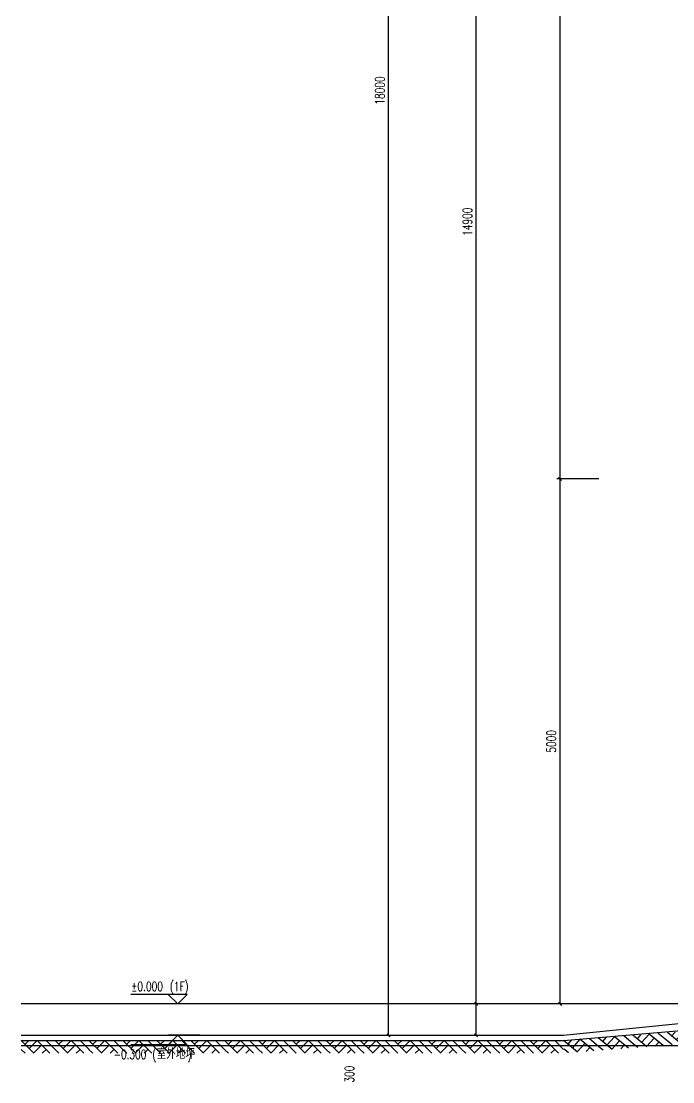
# Model space of a CAD drawing. Extents: x -1899985 to 1774885, y 556286 to 2175695.
# Drawn here: x -1146664 to -1140452, y 567515 to 577617 of the extents above; entities that cross this region are included whole.
import ezdxf

# ---------------------------------------------------------------- set-up
doc = ezdxf.new("R2010")
doc.units = 0
doc.header["$LTSCALE"] = 10
doc.header["$MEASUREMENT"] = 0
doc.linetypes.add('20剖面图$0$__DASH', pattern=[0.35, 0.25, -0.1])
doc.linetypes.add('20剖面图$0$DOTE', pattern=[2.42, 2, -0.2, 0.02, -0.2])
doc.layers.get('Defpoints').update_dxf_attribs({"color": 210})
for name, color, linetype in [('20剖面图$0$A-AXIS-D', 1, 'Continuous'), ('20剖面图$0$A-AXIS-DOTE', 14, '20剖面图$0$DOTE'), ('20剖面图$0$A-AXIS-DP', 126, 'Continuous'), ('20剖面图$0$A-HATCH-2', 251, 'Continuous'), ('20剖面图$0$AS-WALL', 40, 'Continuous'), ('20剖面图$0$DIM_ELEV', 3, 'Continuous'), ('20剖面图$0$PUB_TEXT', 7, 'Continuous'), ('A-LIN-V', 9, 'Continuous')]:
    doc.layers.add(name, color=color, linetype=linetype)
doc.styles.add('20剖面图$0$_TCH_DIM', font='SIMPLEX', dxfattribs={"bigfont": 'GBCBIG'})
doc.styles.add('20剖面图$0$_TCH_DIM_T3', font='SIMPLEX', dxfattribs={"width": 0.705882, "bigfont": 'GBCBIG'})
doc.dimstyles.new('20剖面图$0$_TCH_ARCH&&30', dxfattribs={"dimtxt": 89.25, "dimasz": 30, "dimexe": 30, "dimexo": 30, "dimgap": 37.875, "dimtad": 1, "dimdec": 0, "dimzin": 0, "dimdsep": 46, "dimtxsty": '20剖面图$0$_TCH_DIM_T3', "dimblk": '20剖面图$0$_ArchTick', "dimcen": 0.09, "dimclrt": 7, "dimazin": 2, "dimtfac": 1, "dimtdec": 0, "dimtix": 1, "dimtmove": 2, "dimatfit": 3, "dimfxl": 1, "dimtolj": 1, "dimtzin": 0, "dimarcsym": 0})

# ---------------------------------------------------------------- blocks, each defined once
blk = doc.blocks.new('20剖面图$0$$LinePat$素土夯实')
at = {"color": 0}
for p, q in [((0, -210), (210, 0)), ((120, -300), (420, 0)), ((420, 0), (608, -188)), ((495, -300), (795, 0)), ((615, 0), (705, -90)), ((210, -210), (300, -300)), ((315, -105), (502, -293)), ((705, -300), (795, -210))]:
    blk.add_line(p, q, dxfattribs=at)
blk = doc.blocks.new('20剖面图$0$_ArchTick')
at = {"color": 0, "linetype": 'ByBlock', "const_width": 0.4}
blk.add_lwpolyline([(-0.5, -0.5), (0.5, 0.5)], dxfattribs=at)
blk = doc.blocks.new('*D205')
at = {"layer": '20剖面图$0$A-AXIS-D', "color": 0, "lineweight": -2, "transparency": 16777216}
for p, q in [((-1141957, 568257), (-1142357, 568257)), ((-1142327, 567957), (-1142327, 568257)), ((-1141957, 567957), (-1142357, 567957))]:
    blk.add_line(p, q, dxfattribs=at)
at = {"layer": 'Defpoints', "color": 0, "transparency": 16777216}
for p in [(-1142327, 568257), (-1141927, 568257), (-1141927, 567957)]:
    blk.add_point(p, dxfattribs=at)
at = {"layer": '20剖面图$0$A-AXIS-D', "color": 0, "lineweight": -2, "transparency": 16777216, "xscale": 30, "yscale": 30, "zscale": 30}
for p, rotation in [((-1142327, 568257), 90), ((-1142327, 567957), 270)]:
    blk.add_blockref('20剖面图$0$_ArchTick', p, dxfattribs=dict(at, rotation=rotation))
at = {"layer": '20剖面图$0$A-AXIS-D', "color": 7, "transparency": 16777216, "insert": (-1143535, 567587), "char_height": 89.2, "attachment_point": 5, "rotation": 90, "style": '20剖面图$0$_TCH_DIM_T3'}
blk.add_mtext('\\A1;300', dxfattribs=at)
blk = doc.blocks.new('*D206')
at = {"layer": '20剖面图$0$A-AXIS-D', "color": 0, "lineweight": -2, "transparency": 16777216}
for p, q in [((-1141957, 583157), (-1142357, 583157)), ((-1142327, 568257), (-1142327, 583157)), ((-1141957, 568257), (-1142357, 568257))]:
    blk.add_line(p, q, dxfattribs=at)
at = {"layer": 'Defpoints', "color": 0, "transparency": 16777216}
for p in [(-1142327, 583157), (-1141927, 583157), (-1141927, 568257)]:
    blk.add_point(p, dxfattribs=at)
at = {"layer": '20剖面图$0$A-AXIS-D', "color": 0, "lineweight": -2, "transparency": 16777216, "xscale": 30, "yscale": 30, "zscale": 30}
for p, rotation in [((-1142327, 583157), 90), ((-1142327, 568257), 270)]:
    blk.add_blockref('20剖面图$0$_ArchTick', p, dxfattribs=dict(at, rotation=rotation))
at = {"layer": '20剖面图$0$A-AXIS-D', "color": 7, "transparency": 16777216, "insert": (-1142410, 575707), "char_height": 89.2, "attachment_point": 5, "rotation": 90, "style": '20剖面图$0$_TCH_DIM_T3'}
blk.add_mtext('\\A1;14900', dxfattribs=at)
blk = doc.blocks.new('*D209')
at = {"layer": '20剖面图$0$A-AXIS-D', "color": 0, "lineweight": -2, "transparency": 16777216}
for p, q in [((-1142792, 585957), (-1143192, 585957)), ((-1143162, 567957), (-1143162, 585957)), ((-1142792, 567957), (-1143192, 567957))]:
    blk.add_line(p, q, dxfattribs=at)
at = {"layer": 'Defpoints', "color": 0, "transparency": 16777216}
for p in [(-1143162, 585957), (-1142762, 585957), (-1142762, 567957)]:
    blk.add_point(p, dxfattribs=at)
at = {"layer": '20剖面图$0$A-AXIS-D', "color": 0, "lineweight": -2, "transparency": 16777216, "xscale": 30, "yscale": 30, "zscale": 30}
for p, rotation in [((-1143162, 585957), 90), ((-1143162, 567957), 270)]:
    blk.add_blockref('20剖面图$0$_ArchTick', p, dxfattribs=dict(at, rotation=rotation))
at = {"layer": '20剖面图$0$A-AXIS-D', "color": 7, "transparency": 16777216, "insert": (-1143245, 576957), "char_height": 89.2, "attachment_point": 5, "rotation": 90, "style": '20剖面图$0$_TCH_DIM_T3'}
blk.add_mtext('\\A1;18000', dxfattribs=at)
blk = doc.blocks.new('*D210')
at = {"layer": '20剖面图$0$A-AXIS-DP', "color": 0, "lineweight": -2, "transparency": 16777216}
for p, q in [((-1141157, 573257), (-1141557, 573257)), ((-1141527, 568257), (-1141527, 573257)), ((-1141157, 568257), (-1141557, 568257))]:
    blk.add_line(p, q, dxfattribs=at)
at = {"layer": 'Defpoints', "color": 0, "transparency": 16777216}
for p in [(-1141527, 573257), (-1141127, 573257), (-1141127, 568257)]:
    blk.add_point(p, dxfattribs=at)
at = {"layer": '20剖面图$0$A-AXIS-DP', "color": 0, "lineweight": -2, "transparency": 16777216, "xscale": 30, "yscale": 30, "zscale": 30}
for p, rotation in [((-1141527, 573257), 90), ((-1141527, 568257), 270)]:
    blk.add_blockref('20剖面图$0$_ArchTick', p, dxfattribs=dict(at, rotation=rotation))
at = {"layer": '20剖面图$0$A-AXIS-DP', "color": 7, "transparency": 16777216, "insert": (-1141610, 570757), "char_height": 89.2, "attachment_point": 5, "rotation": 90, "style": '20剖面图$0$_TCH_DIM_T3'}
blk.add_mtext('\\A1;5000', dxfattribs=at)
blk = doc.blocks.new('*D211')
at = {"layer": '20剖面图$0$A-AXIS-DP', "color": 0, "lineweight": -2, "transparency": 16777216}
for p, q in [((-1141157, 583157), (-1141557, 583157)), ((-1141527, 573257), (-1141527, 583157)), ((-1141157, 573257), (-1141557, 573257))]:
    blk.add_line(p, q, dxfattribs=at)
at = {"layer": 'Defpoints', "color": 0, "transparency": 16777216}
for p in [(-1141527, 583157), (-1141127, 583157), (-1141127, 573257)]:
    blk.add_point(p, dxfattribs=at)
at = {"layer": '20剖面图$0$A-AXIS-DP', "color": 0, "lineweight": -2, "transparency": 16777216, "xscale": 30, "yscale": 30, "zscale": 30}
for p, rotation in [((-1141527, 583157), 90), ((-1141527, 573257), 270)]:
    blk.add_blockref('20剖面图$0$_ArchTick', p, dxfattribs=dict(at, rotation=rotation))
at = {"layer": '20剖面图$0$A-AXIS-DP', "color": 7, "transparency": 16777216, "insert": (-1141610, 578207), "char_height": 89.2, "attachment_point": 5, "rotation": 90, "style": '20剖面图$0$_TCH_DIM_T3'}
blk.add_mtext('\\A1;9900', dxfattribs=at)
blk = doc.blocks.new('20剖面图')
at = {"layer": '20剖面图$0$A-AXIS-DOTE', "linetype": '20剖面图$0$__DASH', "ltscale": 2}
for p, q in [((-1044824.9, 568257.5), (-1146664.3, 568257.5)), ((-1044824.9, 567857.5), (-1146664.3, 567857.5))]:
    blk.add_line(p, q, dxfattribs=at)
at = {"layer": '20剖面图$0$AS-WALL'}
for points in [[(-1146664.3, 567957.5), (-1141495, 567957.5), (-1138545, 568257.5)], [(-1146664.3, 567907.5), (-1141492.5, 567907.5), (-1138545, 568157.5)]]:
    blk.add_lwpolyline(points, dxfattribs=at)
at = {"layer": '20剖面图$0$DIM_ELEV'}
for p, q in [((-1145082, 568347.5), (-1145618.4, 568347.5)), ((-1145172, 568257.5), (-1145262, 568347.5)), ((-1145172, 568257.5), (-1145082, 568347.5)), ((-1144962, 568257.5), (-1145262, 568257.5)), ((-1145172, 567957.5), (-1145262, 567867.5)), ((-1144962, 567957.5), (-1145262, 567957.5)), ((-1145172, 567957.5), (-1145082, 567867.5)), ((-1145082, 567867.5), (-1145618.4, 567867.5))]:
    blk.add_line(p, q, dxfattribs=at)
at = {"layer": '20剖面图$0$A-HATCH-2', "xscale": -0.4159710061904984, "yscale": 0.4, "zscale": 0.4, "rotation": 4.335577861938617}
for p in [(-1140173.5, 568007.5), (-1141162.8, 567932.5), (-1140833, 567957.5), (-1140503.3, 567982.5)]:
    blk.add_blockref('20剖面图$0$$LinePat$素土夯实', p, dxfattribs=at)
at = {"layer": '20剖面图$0$A-HATCH-2', "xscale": -0.4065856489042244, "yscale": 0.4, "zscale": 0.4}
for p in [(-1146341, 567907.5), (-1146017.8, 567907.5), (-1145694.6, 567907.5), (-1145371.3, 567907.5), (-1145048.1, 567907.5), (-1144724.9, 567907.5), (-1144401.6, 567907.5), (-1144078.4, 567907.5), (-1143755.2, 567907.5), (-1143431.9, 567907.5), (-1143108.7, 567907.5), (-1142785.4, 567907.5), (-1142462.2, 567907.5), (-1142139, 567907.5), (-1141815.7, 567907.5), (-1141492.5, 567907.5)]:
    blk.add_blockref('20剖面图$0$$LinePat$素土夯实', p, dxfattribs=at)
at = {"layer": '20剖面图$0$PUB_TEXT', "style": '20剖面图$0$_TCH_DIM', "width": 0.705882}
for s, height, p in [('%%P0.000', 89.25, (-1145615.4, 568379)), ('(1F)', 89.25, (-1145246.4, 568379)), ('-0.300', 89.25, (-1145783.4, 567731)), ('(', 89.2, (-1145414.4, 567731)), (')', 89.2, (-1145077.5, 567731))]:
    blk.add_text(s, height=height, dxfattribs=at).set_placement(p)
at = {"layer": '20剖面图$0$PUB_TEXT', "style": '20剖面图$0$_TCH_DIM'}
blk.add_text('室外地坪', height=101.28, dxfattribs=at).set_placement((-1145372.4, 567731))
at = {"layer": '20剖面图$0$A-AXIS-D'}
for p1, p2, picture, middle in [((-1142762, 567957.5), (-1142762, 585957.5), '*D209', (-1143244.5, 576957.5)), ((-1141927, 568257.5), (-1141927, 583157.5), '*D206', (-1142409.5, 575707.5))]:
    dim = blk.add_aligned_dim(p1=p1, p2=p2, distance=400, dimstyle='20剖面图$0$_TCH_ARCH&&30', dxfattribs=at)
    dim.commit()
    dim.dimension.update_dxf_attribs({"geometry": picture, "text_midpoint": middle})
dim = blk.add_linear_dim(base=(-1142327, 568257.5), p1=(-1141927, 567957.5), p2=(-1141927, 568257.5), angle=90, dimstyle='20剖面图$0$_TCH_ARCH&&30', dxfattribs=at)
dim.commit()
dim.dimension.update_dxf_attribs({"geometry": '*D205', "text_midpoint": (-1143535.3, 567587.5), "dimtype": 161})
at = {"layer": '20剖面图$0$A-AXIS-DP'}
for p1, p2, picture, middle in [((-1141127, 573257.5), (-1141127, 583157.5), '*D211', (-1141609.5, 578207.5)), ((-1141127, 568257.5), (-1141127, 573257.5), '*D210', (-1141609.5, 570757.5))]:
    dim = blk.add_aligned_dim(p1=p1, p2=p2, distance=400, dimstyle='20剖面图$0$_TCH_ARCH&&30', dxfattribs=at)
    dim.commit()
    dim.dimension.update_dxf_attribs({"geometry": picture, "text_midpoint": middle})

msp = doc.modelspace()

# ---------------------------------------------------------------- block references
at = {"layer": 'A-LIN-V'}
msp.add_blockref('20剖面图', (0, 0), dxfattribs=at)

doc.saveas('drawing.dxf')
